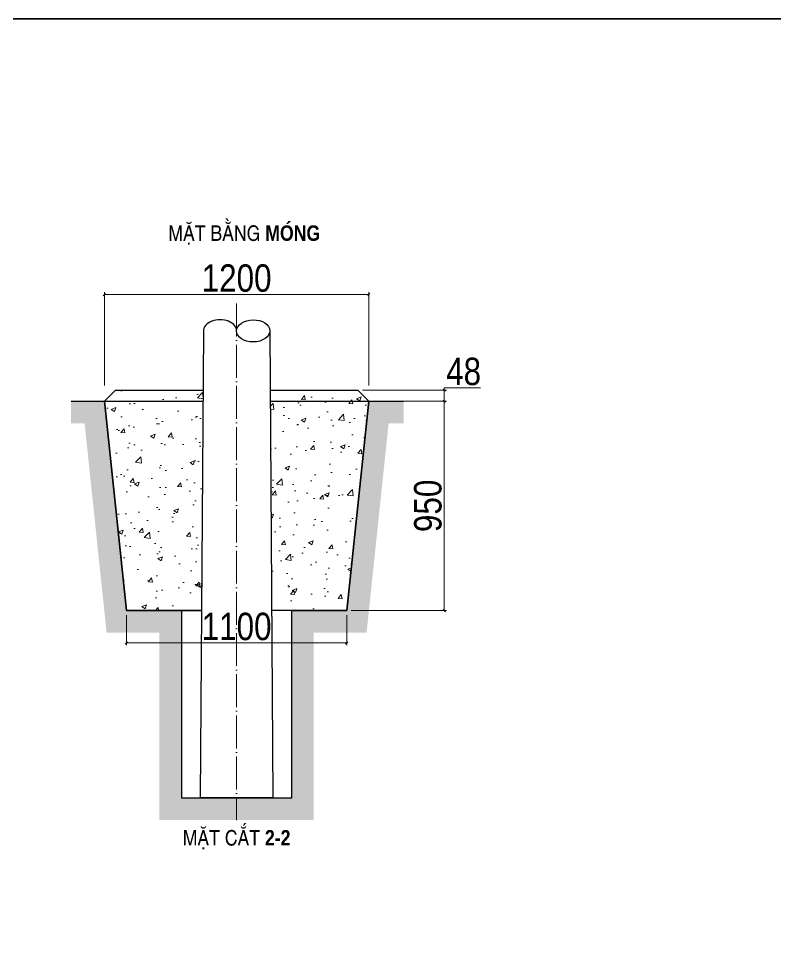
# Model space of a CAD drawing. Header units: millimetres. Extents: x 330554 to 656471, y 11007 to 130943.
# Drawn here: x 513748 to 517057, y 99891 to 103987 of the extents above; entities that cross this region are included whole.
import ezdxf

# ---------------------------------------------------------------- set-up
doc = ezdxf.new("R2010")
doc.units = ezdxf.units.MM
doc.header["$LTSCALE"] = 6
doc.linetypes.add('ACAD_ISO04W100', pattern=[30, 24, -3, 0, -3])
for name, color, linetype, lineweight in [('Duongchitiet', 3, 'Continuous', 25), ('Duongcoban', 4, 'Continuous', 30), ('Duongkichthuoc', 1, 'Continuous', 0), ('Duongtruc', 1, 'ACAD_ISO04W100', 0), ('netlonkhungten', 32, 'Continuous', 35)]:
    doc.layers.add(name, color=color, linetype=linetype, lineweight=lineweight)
doc.styles.get("Standard").update_dxf_attribs({"font": 'VHELVCN.TTF', "height": 120})
doc.dimstyles.new('ISO-20', dxfattribs={"dimtxt": 35, "dimasz": 10, "dimexe": 10, "dimexo": 20, "dimgap": 10, "dimtad": 1, "dimtoh": 1, "dimdec": 0, "dimrnd": 1, "dimtxsty": 'Standard', "dimblk": 'OBLIQUE', "dimcen": 2.5, "dimclrd": 7, "dimclre": 7, "dimclrt": 7, "dimadec": 0, "dimazin": 0, "dimtfac": 1, "dimtdec": 0, "dimtmove": 0, "dimatfit": 3, "dimfxl": 1, "dimlwd": 0, "dimlwe": 0, "dimarcsym": 0})
pattern_1 = [(50, (495744.94, 104860.55), (207.3754, -18.143), [21.6841, -238.5253]), (355, (495744.94, 104860.55), (-40.116, 217.475), [17.3473, -190.8202]), (100.4514, (495762.22, 104859.04), (167.2595, 199.3318), [18.4287, -202.7153]), (46.1842, (495744.94, 104918.38), (308.5624, -47.855), [32.526, -357.788]), (96.6356, (495770.65, 104914.4), (270.231, 281.6385), [27.643, -304.073]), (351.1842, (495744.94, 104918.38), (270.231, 281.6387), [26.021, -286.2304]), (21, (495773.85, 104903.92), (172.5787, -116.4058), [21.6841, -238.5253]), (326, (495773.85, 104903.92), (70.3477, 209.6565), [17.3473, -190.8202]), (71.4514, (495788.23, 104894.22), (242.9265, 93.2505), [18.4287, -202.7153]), (37.5, (495744.94, 104860.55), (3.51568, 96.2468), [0, -188.5073, 0, -193.71146, 0, -191.54305]), (7.5, (495744.94, 104860.55), (76.0591, 114.03294), [0, -110.44444, 0, -184.17045, 0, -73.0032]), (327.5, (495680.47, 104860.55), (154.3396, -6.5211), [0, -72.2804, 0, -225.5148, 0, -299.2408]), (317.5, (495651.55, 104860.55), (168.6117, 28.9425), [0, -93.9645, 0, -149.765, 0, -212.5044])]

# ---------------------------------------------------------------- blocks, each defined once
blk = doc.blocks.new('_Oblique')
at = {"color": 0, "lineweight": -2}
blk.add_line((-0.5, -0.5), (0.5, 0.5), dxfattribs=at)
blk = doc.blocks.new('*D621')
at = {"color": 7, "lineweight": 0, "transparency": 16777216}
for p, q in [((515499.6, 102314.1), (515619.1, 102314.1)), ((515609.1, 101398.5), (515609.1, 102314.1)), ((515202.6, 101398.5), (515619.1, 101398.5))]:
    blk.add_line(p, q, dxfattribs=at)
at = {"layer": 'Defpoints', "color": 0, "transparency": 16777216}
for p in [(515479.6, 102314.1), (515609.1, 102314.1), (515182.6, 101398.5)]:
    blk.add_point(p, dxfattribs=at)
at = {"color": 7, "lineweight": 0, "transparency": 16777216, "xscale": 10, "yscale": 10, "zscale": 10}
for p, rotation in [((515609.1, 102314.1), 90), ((515609.1, 101398.5), 270)]:
    blk.add_blockref('_Oblique', p, dxfattribs=dict(at, rotation=rotation))
at = {"color": 7, "transparency": 16777216, "insert": (515537.9, 101856.3), "char_height": 120, "attachment_point": 5, "rotation": 90}
blk.add_mtext('950', dxfattribs=at)
blk = doc.blocks.new('*D622')
at = {"color": 7, "lineweight": 0, "transparency": 16777216}
for p, q in [((514218.9, 101378.7), (514218.9, 101246.9)), ((515182.7, 101378.5), (515182.7, 101246.9)), ((514218.9, 101256.9), (515182.7, 101256.9))]:
    blk.add_line(p, q, dxfattribs=at)
at = {"layer": 'Defpoints', "color": 0, "transparency": 16777216}
for p in [(514218.9, 101398.7), (515182.7, 101398.5), (515182.7, 101256.9)]:
    blk.add_point(p, dxfattribs=at)
at = {"color": 7, "lineweight": 0, "transparency": 16777216, "xscale": 10, "yscale": 10, "zscale": 10, "rotation": 180}
blk.add_blockref('_Oblique', (514218.9, 101256.9), dxfattribs=at)
at = {"color": 7, "lineweight": 0, "transparency": 16777216, "xscale": 10, "yscale": 10, "zscale": 10}
blk.add_blockref('_Oblique', (515182.7, 101256.9), dxfattribs=at)
at = {"color": 7, "transparency": 16777216, "insert": (514700.8, 101328.2), "char_height": 120, "attachment_point": 5}
blk.add_mtext('1100', dxfattribs=at)
blk = doc.blocks.new('*D623')
at = {"color": 7, "lineweight": 0, "transparency": 16777216}
for p, q in [((514122.6, 102382.3), (514122.6, 102790.4)), ((514122.6, 102780.4), (515279.1, 102780.4)), ((515279.1, 102382.3), (515279.1, 102790.4))]:
    blk.add_line(p, q, dxfattribs=at)
at = {"layer": 'Defpoints', "color": 0, "transparency": 16777216}
for p in [(515279.1, 102780.4), (514122.6, 102362.3), (515279.1, 102362.3)]:
    blk.add_point(p, dxfattribs=at)
at = {"color": 7, "lineweight": 0, "transparency": 16777216, "xscale": 10, "yscale": 10, "zscale": 10, "rotation": 180}
blk.add_blockref('_Oblique', (514122.6, 102780.4), dxfattribs=at)
at = {"color": 7, "lineweight": 0, "transparency": 16777216, "xscale": 10, "yscale": 10, "zscale": 10}
blk.add_blockref('_Oblique', (515279.1, 102780.4), dxfattribs=at)
at = {"color": 7, "transparency": 16777216, "insert": (514700.8, 102851.7), "char_height": 120, "attachment_point": 5}
blk.add_mtext('1200', dxfattribs=at)
blk = doc.blocks.new('*D624')
at = {"color": 7, "lineweight": 0, "transparency": 16777216}
for p, q in [((515250.9, 102362.3), (515619.1, 102362.3)), ((515609.1, 102362.3), (515609.1, 102372.3)), ((515609.1, 102372.3), (515768.3, 102372.3)), ((515609.1, 102314.1), (515609.1, 102362.3)), ((515432.1, 102314.1), (515619.1, 102314.1))]:
    blk.add_line(p, q, dxfattribs=at)
at = {"layer": 'Defpoints', "color": 0, "transparency": 16777216}
for p in [(515230.9, 102362.3), (515609.1, 102362.3), (515412.1, 102314.1)]:
    blk.add_point(p, dxfattribs=at)
at = {"color": 7, "lineweight": 0, "transparency": 16777216, "xscale": 10, "yscale": 10, "zscale": 10}
for p, rotation in [((515609.1, 102362.3), 90), ((515609.1, 102314.1), 270)]:
    blk.add_blockref('_Oblique', p, dxfattribs=dict(at, rotation=rotation))
at = {"color": 7, "transparency": 16777216, "insert": (515693.7, 102443.6), "char_height": 120, "attachment_point": 5}
blk.add_mtext('48', dxfattribs=at)

msp = doc.modelspace()

# ---------------------------------------------------------------- hatches: boundary and pattern name
h = msp.add_hatch()
h.set_pattern_fill('AR-SAND', color=256, scale=28.912158, style=0)
h.set_pattern_definition([(37.5, (495744.94, 104860.554), (-1.82127, 55.70863), [0, -43.94648, 0, -49.15067, 0, -46.98226]), (7.5, (495744.94, 104860.55), (51.16806, 81.59433), [0, -23.70797, 0, -39.60966, 0, -15.17888]), (327.5, (495709.38, 104860.554), (90.03656, 0.16362), [0, -14.45608, 0, -52.04188, 0, -67.94357]), (317.5, (495709.38, 104860.55), (86.9136, 25.3755), [0, -7.22804, 0, -34.11635, 0, -39.03141])])
h.paths.add_polyline_path([(515431.365, 102217.721), (515431.365, 102314.095), (515279.07, 102314.095), (515182.634, 101398.544), (514941.761, 101398.544), (514941.761, 100868.444), (514941.761, 100579.366), (514459.892, 100579.366), (514459.892, 101398.544), (514218.957, 101398.544), (514122.583, 102314.095), (513976.622, 102314.095), (513976.622, 102217.721), (514035.822, 102217.721), (514132.195, 101302.17), (514363.518, 101302.17), (514363.518, 100482.992), (515038.135, 100482.992), (515038.135, 101302.17), (515269.39, 101302.17), (515365.826, 102217.721)])
at = {"layer": 'Duongkichthuoc'}
h = msp.add_hatch(dxfattribs=at)
h.set_pattern_fill('AR-CONC', color=256, scale=28.912158, style=0)
h.set_pattern_definition(pattern_1)
h.paths.add_polyline_path([(514547.271, 101398.544), (514553.696, 102362.282), (514170.77, 102362.282), (514122.583, 102314.095), (514218.946, 101398.652)])
h = msp.add_hatch(dxfattribs=at)
h.set_pattern_fill('AR-CONC', color=256, scale=28.912158, style=0)
h.set_pattern_definition(pattern_1)
h.paths.add_polyline_path([(514854.382, 101398.544), (514847.957, 102362.282), (515230.883, 102362.282), (515279.07, 102314.095), (515182.707, 101398.652)])

# ---------------------------------------------------------------- linework, layer by layer
at = {"layer": 'Duongchitiet'}
for p, q in [((514848.278, 102314.095), (515279.07, 102314.095)), ((514547.271, 101398.544), (514218.957, 101398.544)), ((515182.696, 101398.544), (514854.382, 101398.544)), ((514859.843, 100579.366), (514541.81, 100579.366))]:
    msp.add_line(p, q, dxfattribs=at)
msp.add_lwpolyline([(513976.622, 102314.095), (514122.583, 102314.095), (514218.957, 101398.544), (514459.892, 101398.544), (514459.892, 100579.366), (514941.761, 100579.366), (514941.761, 101398.544), (515182.634, 101398.544), (515279.07, 102314.095), (515431.365, 102314.095)], dxfattribs=at)
at = {"layer": 'Duongcoban'}
for p, q in [((514555.43, 102622.387), (514541.81, 100579.366)), ((514846.225, 102622.068), (514859.843, 100579.366)), ((514122.583, 102314.095), (514170.77, 102362.282)), ((514122.583, 102314.095), (514170.77, 102362.282)), ((514170.77, 102362.282), (514553.696, 102362.282)), ((514170.77, 102362.282), (514553.696, 102362.282)), ((514847.957, 102362.282), (515230.883, 102362.282)), ((514847.957, 102362.282), (515230.883, 102362.282)), ((515230.883, 102362.282), (515279.07, 102314.095)), ((515230.883, 102362.282), (515279.07, 102314.095)), ((514218.957, 101398.544), (514122.583, 102314.095)), ((514122.583, 102314.095), (514553.374, 102314.095)), ((515279.07, 102314.095), (515182.696, 101398.544)), ((514218.957, 101398.544), (514547.271, 101398.544)), ((515182.696, 101398.544), (514854.382, 101398.544)), ((514459.892, 100579.366), (514941.761, 100579.366))]:
    msp.add_line(p, q, dxfattribs=at)
msp.add_ellipse((514628.12, 102621.858), major_axis=(-72.699, -0.485), ratio=0.66460501, start_param=3.11584441, end_param=6.28887218, dxfattribs=at)
msp.add_ellipse((514773.526, 102621.583), major_axis=(-72.699, -0.485), ratio=0.66460501, dxfattribs=at)
at = {"layer": 'Duongtruc'}
msp.add_line((514700.826, 102740.892), (514700.83, 100482.349), dxfattribs=at)
at = {"layer": 'netlonkhungten'}
msp.add_lwpolyline([(508157.931, 103986.677), (528770.463, 103986.677), (528770.463, 89055.161), (508157.931, 89055.161)], close=True, dxfattribs=at)

# ---------------------------------------------------------------- texts
at = {"char_height": 67.4617, "attachment_point": 5}
for s, insert, width in [('{\\fVNI-Helve-Condense|b1|i0|c0|p2;MAËT BAÈNG MOÙNG}', (514734.392, 103040.625), 1099.62204), ('{\\fVNI-Helve-Condense|b1|i0|c0|p2;MAËT CAÉT 2-2}', (514700.826, 100396.256), 584.35945)]:
    msp.add_mtext(s, dxfattribs=dict(at, insert=insert, width=width))

# ---------------------------------------------------------------- dimensions: what is measured, and where the dimension line sits
dim = msp.add_linear_dim(base=(515279.07, 102780.437), p1=(514122.583, 102362.282), p2=(515279.07, 102362.282), text='1200', dimstyle='ISO-20')
dim.commit()
dim.dimension.update_dxf_attribs({"geometry": '*D623', "text_midpoint": (514700.826, 102851.717)})
dim = msp.add_linear_dim(base=(515609.141, 102362.282), p1=(515412.09, 102314.095), p2=(515230.883, 102362.282), angle=90, dimstyle='ISO-20')
dim.commit()
dim.dimension.update_dxf_attribs({"geometry": '*D624', "text_midpoint": (515693.701, 102443.562)})
dim = msp.add_linear_dim(base=(515609.141, 102314.095), p1=(515182.634, 101398.544), p2=(515479.552, 102314.095), angle=90, text='950', dimstyle='ISO-20')
dim.commit()
dim.dimension.update_dxf_attribs({"geometry": '*D621', "text_midpoint": (515537.861, 101856.32)})
dim = msp.add_linear_dim(base=(515182.696, 101256.875), p1=(514218.946, 101398.652), p2=(515182.696, 101398.544), text='1100', dimstyle='ISO-20')
dim.commit()
dim.dimension.update_dxf_attribs({"geometry": '*D622', "text_midpoint": (514700.821, 101256.875), "dimtype": 160})

doc.saveas('drawing.dxf')
